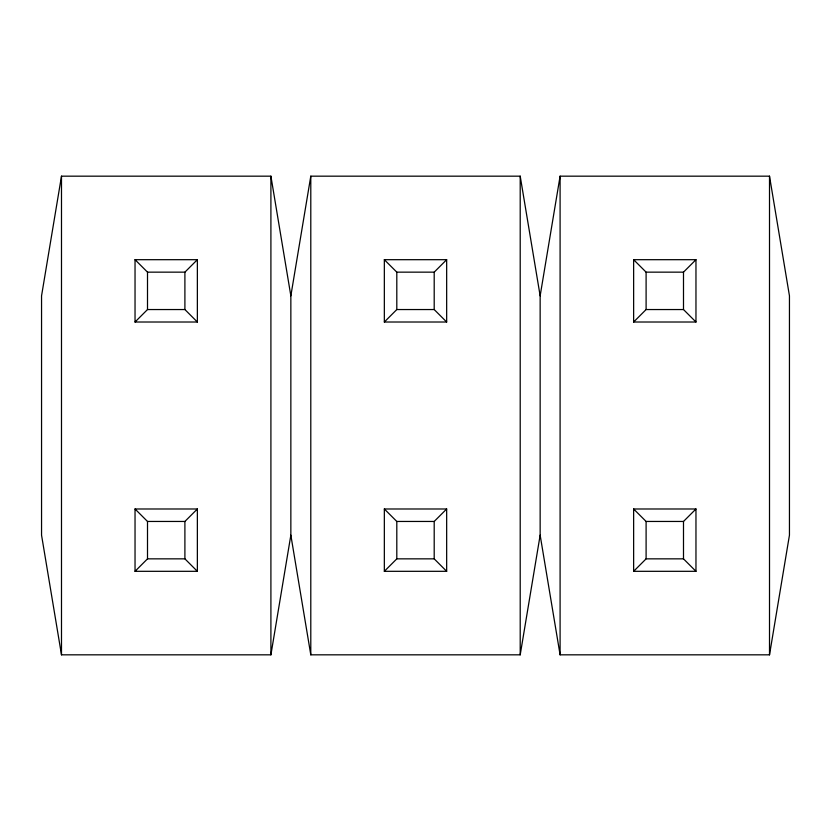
<?xml version="1.0" encoding="UTF-8"?>
<svg xmlns="http://www.w3.org/2000/svg" width="831" height="831" viewBox="0 0 831 831"><rect width="100%" height="100%" fill="white"/><g stroke="black" fill="none" stroke-linecap="round" stroke-linejoin="round"><path stroke-width="1.25" d="M290.85 295.836L270.906 176.172L61.494 176.172L41.55 295.836L41.55 535.164L61.494 654.828L270.906 654.828L290.85 535.164L290.85 295.836L310.794 176.172L520.206 176.172L540.15 295.836L540.15 535.164L520.206 654.828L310.794 654.828L290.85 535.164M540.15 295.836L560.094 176.172L769.506 176.172L789.45 295.836L789.45 535.164L769.506 654.828L560.094 654.828L540.15 535.164M135.037 322.013L147.502 309.548L184.898 309.548L197.363 322.013L197.363 259.688L135.037 259.688L135.037 322.013L197.363 322.013M135.037 259.688L147.502 272.153L184.898 272.153L197.363 259.688M135.037 571.312L147.502 558.848L184.898 558.848L197.363 571.312L197.363 508.988L135.037 508.988L135.037 571.312L197.363 571.312M135.037 508.988L147.502 521.452L184.898 521.452L197.363 508.988M384.338 322.013L396.803 309.548L434.198 309.548L446.663 322.013L384.338 322.013L384.338 259.688L446.663 259.688L446.663 322.013M384.338 259.688L396.803 272.153L434.198 272.153L446.663 259.688M384.338 571.312L396.803 558.848L434.198 558.848L446.663 571.312L384.338 571.312L384.338 508.988L446.663 508.988L446.663 571.312M384.338 508.988L396.803 521.452L434.198 521.452L446.663 508.988M633.638 322.013L646.103 309.548L683.498 309.548L695.963 322.013L633.638 322.013L633.638 259.688L695.963 259.688L695.963 322.013M633.638 259.688L646.103 272.153L683.498 272.153L695.963 259.688M633.638 571.312L646.103 558.848L683.498 558.848L695.963 571.312L633.638 571.312L633.638 508.988L695.963 508.988L695.963 571.312M633.638 508.988L646.103 521.452L683.498 521.452L695.963 508.988M769.506 176.172L769.506 654.828M683.498 272.153L683.498 309.548M683.498 521.452L683.498 558.848M646.103 272.153L646.103 309.548M646.103 521.452L646.103 558.848M560.094 176.172L560.094 654.828M520.206 176.172L520.206 654.828M434.198 272.153L434.198 309.548M434.198 521.452L434.198 558.848M396.803 272.153L396.803 309.548M396.803 521.452L396.803 558.848M310.794 176.172L310.794 654.828M270.906 176.172L270.906 654.828M184.898 272.153L184.898 309.548M184.898 521.452L184.898 558.848M147.502 272.153L147.502 309.548M147.502 521.452L147.502 558.848M61.494 176.172L61.494 654.828"/></g></svg>
